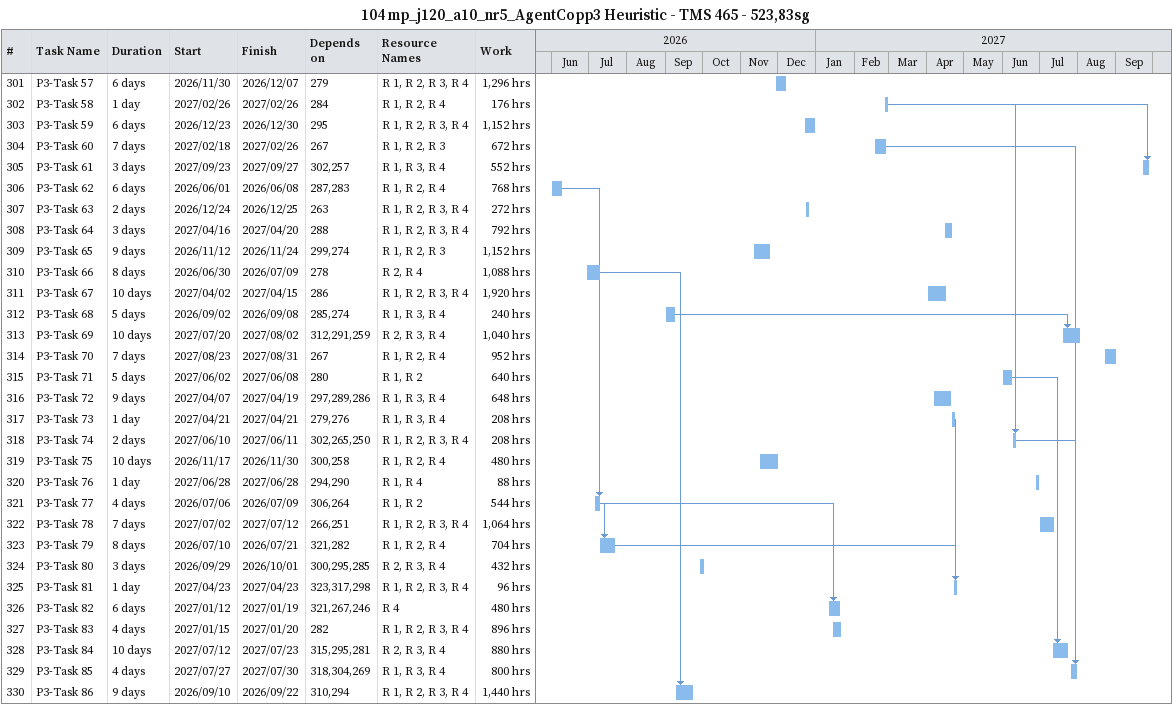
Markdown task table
104 mp_j120_a10_nr5_AgentCopp3 Heuristic - TMS 465 - 523,83sg

| ID | Task | Duration | Start | Finish | Predecessors | Resources | Work (h) |
|---|---|---|---|---|---|---|---|
| 301 | P3-Task 57 | 6d | 2026-11-30 | 2026-12-07 | 279 | R 1, R 2, R 3, R 4 | 1296 |
| 302 | P3-Task 58 | 1d | 2027-02-26 | 2027-02-26 | 284 | R 1, R 2, R 4 | 176 |
| 303 | P3-Task 59 | 6d | 2026-12-23 | 2026-12-30 | 295 | R 1, R 2, R 3, R 4 | 1152 |
| 304 | P3-Task 60 | 7d | 2027-02-18 | 2027-02-26 | 267 | R 1, R 2, R 3 | 672 |
| 305 | P3-Task 61 | 3d | 2027-09-23 | 2027-09-27 | 302, 257 | R 1, R 3, R 4 | 552 |
| 306 | P3-Task 62 | 6d | 2026-06-01 | 2026-06-08 | 287, 283 | R 1, R 2, R 4 | 768 |
| 307 | P3-Task 63 | 2d | 2026-12-24 | 2026-12-25 | 263 | R 1, R 2, R 3, R 4 | 272 |
| 308 | P3-Task 64 | 3d | 2027-04-16 | 2027-04-20 | 288 | R 1, R 2, R 3, R 4 | 792 |
| 309 | P3-Task 65 | 9d | 2026-11-12 | 2026-11-24 | 299, 274 | R 1, R 2, R 3 | 1152 |
| 310 | P3-Task 66 | 8d | 2026-06-30 | 2026-07-09 | 278 | R 2, R 4 | 1088 |
| 311 | P3-Task 67 | 10d | 2027-04-02 | 2027-04-15 | 286 | R 1, R 2, R 3, R 4 | 1920 |
| 312 | P3-Task 68 | 5d | 2026-09-02 | 2026-09-08 | 285, 274 | R 1, R 3, R 4 | 240 |
| 313 | P3-Task 69 | 10d | 2027-07-20 | 2027-08-02 | 312, 291, 259 | R 2, R 3, R 4 | 1040 |
| 314 | P3-Task 70 | 7d | 2027-08-23 | 2027-08-31 | 267 | R 1, R 2, R 4 | 952 |
| 315 | P3-Task 71 | 5d | 2027-06-02 | 2027-06-08 | 280 | R 1, R 2 | 640 |
| 316 | P3-Task 72 | 9d | 2027-04-07 | 2027-04-19 | 297, 289, 286 | R 1, R 3, R 4 | 648 |
| 317 | P3-Task 73 | 1d | 2027-04-21 | 2027-04-21 | 279, 276 | R 1, R 3, R 4 | 208 |
| 318 | P3-Task 74 | 2d | 2027-06-10 | 2027-06-11 | 302, 265, 250 | R 1, R 2, R 3, R 4 | 208 |
| 319 | P3-Task 75 | 10d | 2026-11-17 | 2026-11-30 | 300, 258 | R 1, R 2, R 4 | 480 |
| 320 | P3-Task 76 | 1d | 2027-06-28 | 2027-06-28 | 294, 290 | R 1, R 4 | 88 |
| 321 | P3-Task 77 | 4d | 2026-07-06 | 2026-07-09 | 306, 264 | R 1, R 2 | 544 |
| 322 | P3-Task 78 | 7d | 2027-07-02 | 2027-07-12 | 266, 251 | R 1, R 2, R 3, R 4 | 1064 |
| 323 | P3-Task 79 | 8d | 2026-07-10 | 2026-07-21 | 321, 282 | R 1, R 2, R 4 | 704 |
| 324 | P3-Task 80 | 3d | 2026-09-29 | 2026-10-01 | 300, 295, 285 | R 2, R 3, R 4 | 432 |
| 325 | P3-Task 81 | 1d | 2027-04-23 | 2027-04-23 | 323, 317, 298 | R 1, R 2, R 3, R 4 | 96 |
| 326 | P3-Task 82 | 6d | 2027-01-12 | 2027-01-19 | 321, 267, 246 | R 4 | 480 |
| 327 | P3-Task 83 | 4d | 2027-01-15 | 2027-01-20 | 282 | R 1, R 2, R 3, R 4 | 896 |
| 328 | P3-Task 84 | 10d | 2027-07-12 | 2027-07-23 | 315, 295, 281 | R 2, R 3, R 4 | 880 |
| 329 | P3-Task 85 | 4d | 2027-07-27 | 2027-07-30 | 318, 304, 269 | R 1, R 3, R 4 | 800 |
| 330 | P3-Task 86 | 9d | 2026-09-10 | 2026-09-22 | 310, 294 | R 1, R 2, R 3, R 4 | 1440 |
